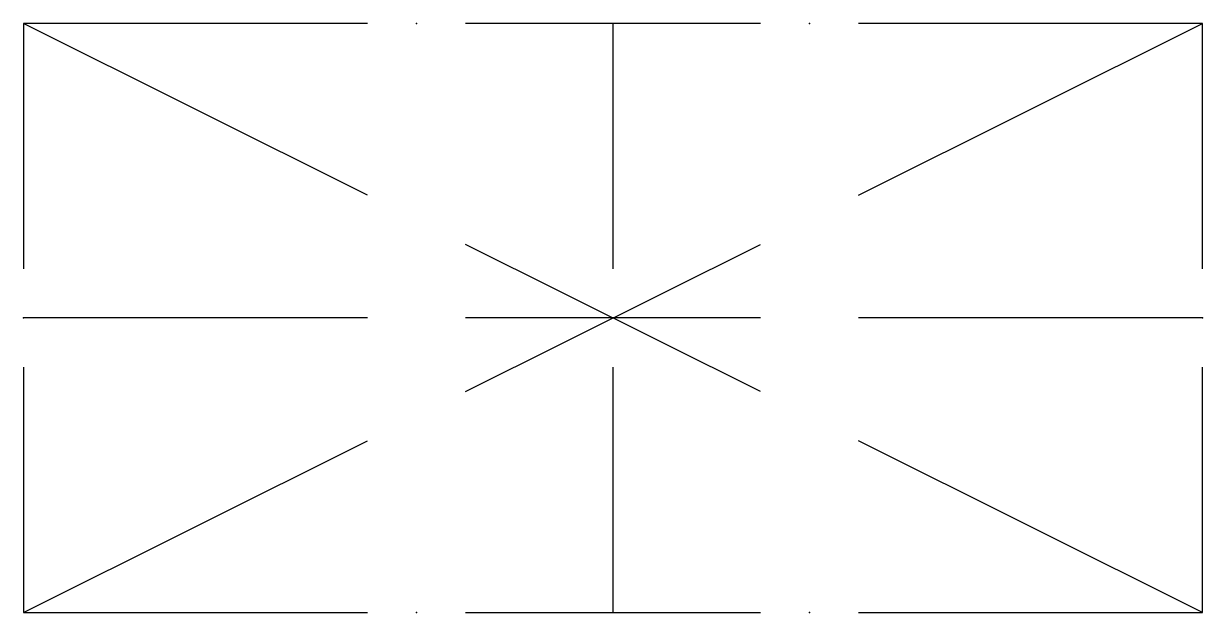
# Model space of a CAD drawing. Header units: millimetres. Extents: x 0 to 6, y 0 to 3.
import ezdxf

# ---------------------------------------------------------------- set-up
doc = ezdxf.new("R2010")
doc.units = ezdxf.units.MM
doc.layers.add('jidou1', color=3, linetype='Continuous')

msp = doc.modelspace()

# ---------------------------------------------------------------- linework, layer by layer
at = {"layer": 'jidou1', "color": 3, "linetype": 'Continuous'}
for p, q in [((1.75, 3), (0, 3)), ((0, 3), (0, 1.75)), ((1.75, 2.125), (0, 3)), ((6, 3), (4.25, 3)), ((4.25, 2.125), (6, 3)), ((6, 1.75), (6, 3)), ((3.75, 3), (2.25, 3)), ((3, 1.75), (3, 3)), ((2.25, 1.125), (3.75, 1.875)), ((3.75, 1.125), (2.25, 1.875)), ((1.75, 1.5), (0, 1.5)), ((6, 1.5), (4.25, 1.5)), ((3.75, 1.5), (2.25, 1.5)), ((0, 1.25), (0, 0)), ((3, 0), (3, 1.25)), ((6, 0), (6, 1.25)), ((0, 0), (1.75, 0.875)), ((6, 0), (4.25, 0.875)), ((0, 0), (1.75, 0)), ((2.25, 0), (3.75, 0)), ((4.25, 0), (6, 0))]:
    msp.add_line(p, q, dxfattribs=at)
for p in [(2, 3), (4, 3), (0, 1.5), (6, 1.5), (2, 0), (4, 0)]:
    msp.add_point(p, dxfattribs=at)

doc.saveas('drawing.dxf')
